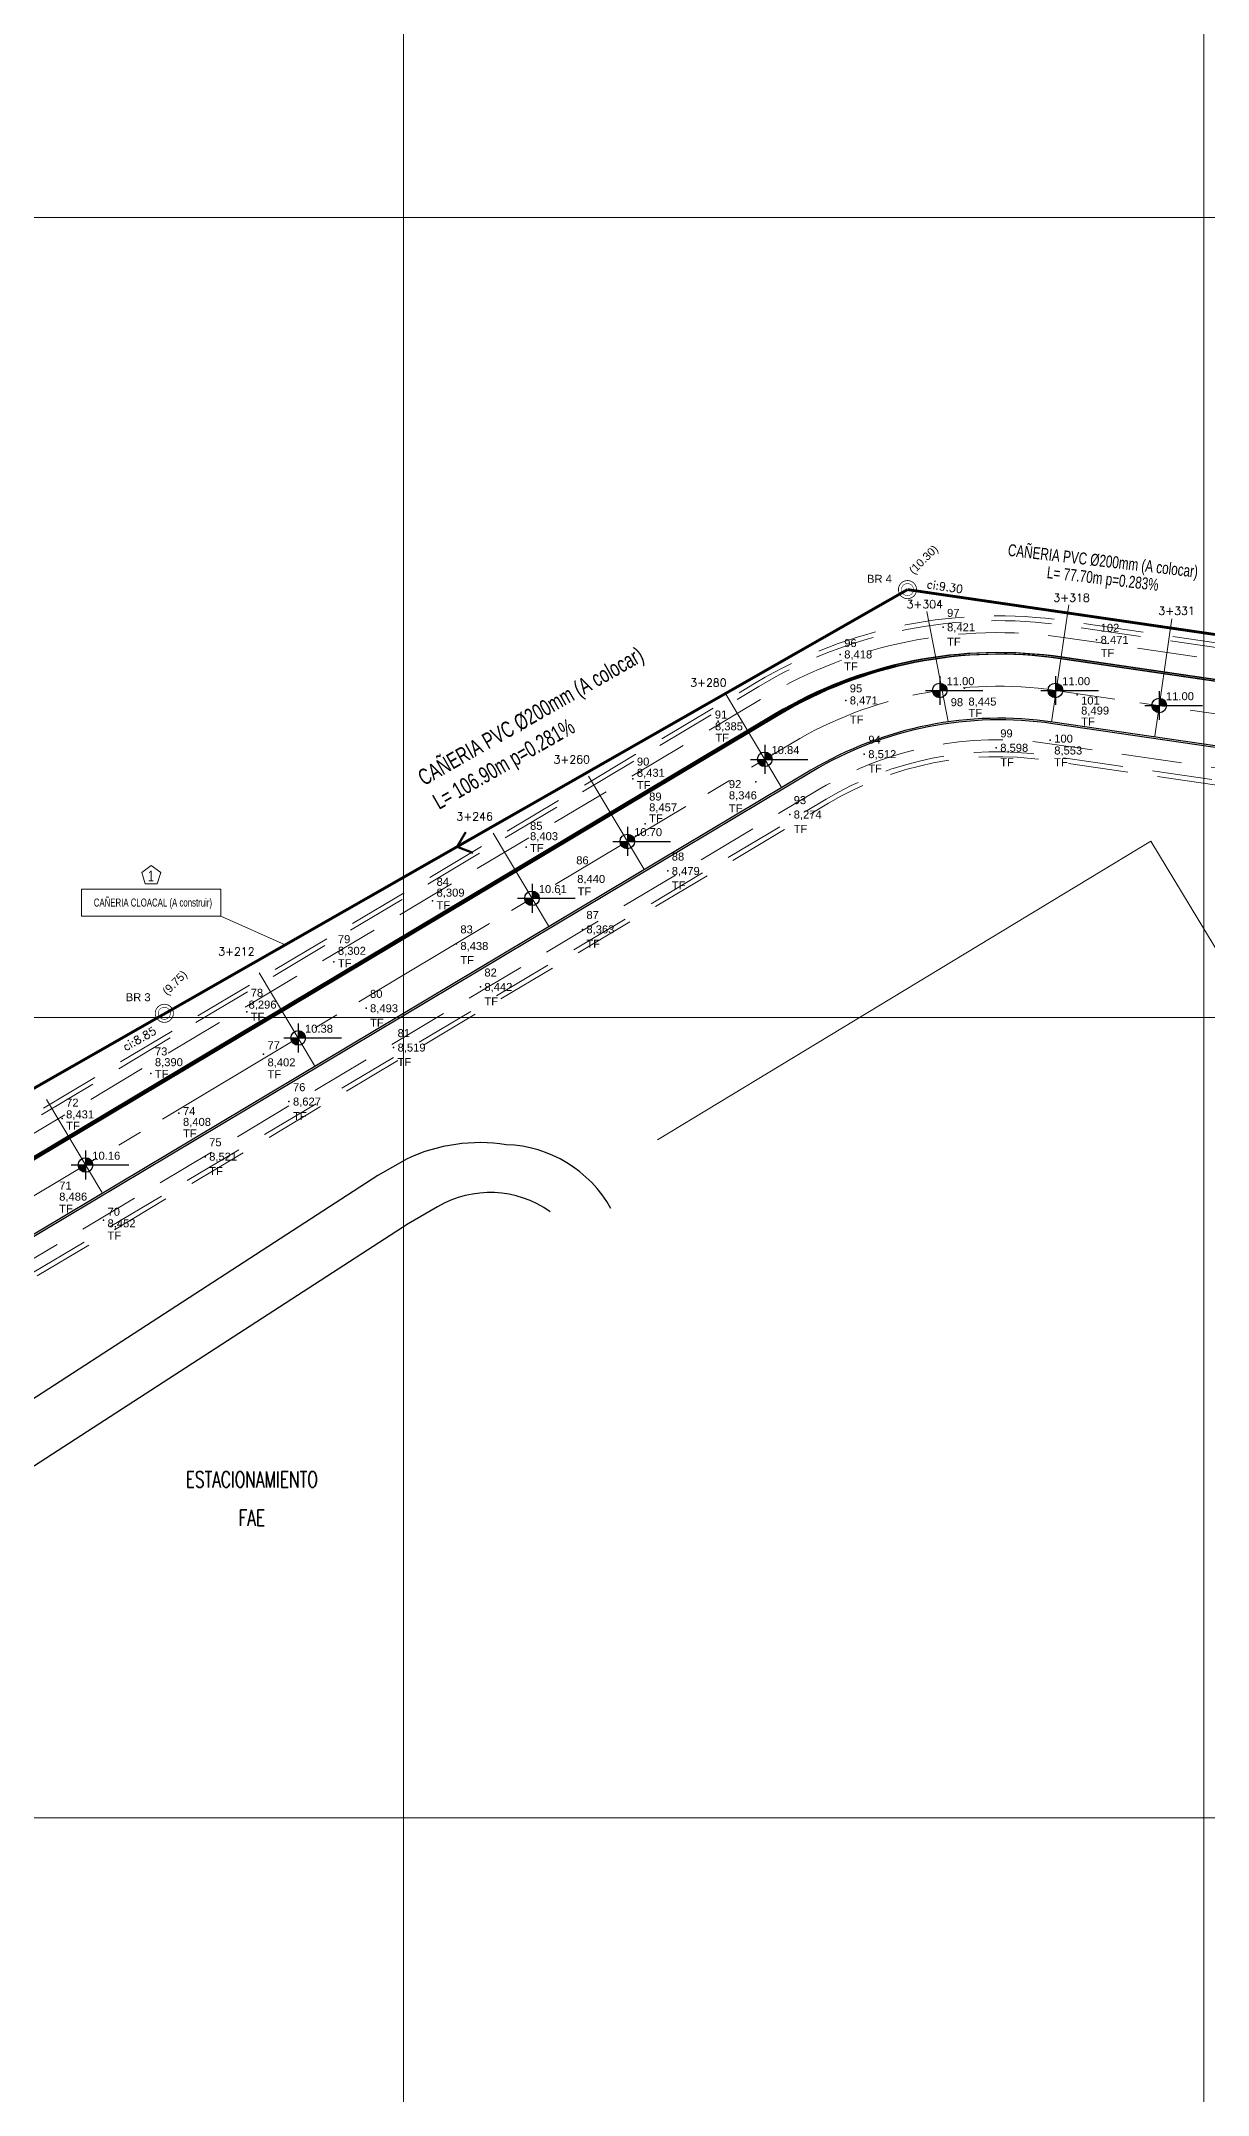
# Model space of a CAD drawing. Header units: millimetres. Extents: x 553474 to 556484, y 6145926 to 6146600.
# Drawn here: x 553754.7 to 553900.5, y 6146165.4 to 6146422.1 of the extents above; entities that cross this region are included whole.
import ezdxf

# ---------------------------------------------------------------- set-up
doc = ezdxf.new("R2010")
doc.units = ezdxf.units.MM
doc.linetypes.add('CENTER2', pattern=[28.575, 19.05, -3.175, 3.175, -3.175])
doc.linetypes.add('HIDDEN', pattern=[0.375, 0.25, -0.125])
for name, color, linetype in [('1', 1, 'Continuous'), ('4', 4, 'Continuous'), ('ALAMBRADO', 1, 'Continuous'), ('calzada', 2, 'Continuous'), ('COTA INTRADOS', 1, 'Continuous'), ('Cotas de Nivel', 7, 'Continuous'), ('EJE DE ACCESO', 210, 'CENTER2'), ('TERRENO_RA10', 251, 'Continuous'), ('TEXT_100', 3, 'Continuous'), ('Texto', 2, 'Continuous'), ('TEXTOS', 2, 'Continuous'), ('TF', 7, 'Continuous')]:
    doc.layers.add(name, color=color, linetype=linetype)
for name, color, linetype, lineweight in [('8', 8, 'Continuous', 0), ('ARQ_TEXTOS', 2, 'Continuous', 0), ('CLOACAL PVC 160', 10, 'Continuous', 30)]:
    doc.layers.add(name, color=color, linetype=linetype, lineweight=lineweight)
doc.styles.add('COTAS', font='ROMANS.shx', dxfattribs={"width": 0.7, "height": 0.12})
doc.styles.add('L18', font='', dxfattribs={"height": 1.2})
doc.styles.add('ROMANS', font='romans.shx')
doc.styles.get("Standard").update_dxf_attribs({"font": 'arial.ttf'})
doc.styles.add('topografia rev A (17-04-08)$0$Standard', font='txt')
doc.styles.get('L18').set_extended_font_data('@Arial Unicode MS')
doc.linetypes.add('topografia rev A (17-04-08)$0$CERCO', pattern='A,0.5,-0.005,["X",topografia rev A (17-04-08)$0$Standard,S=0.5,R=0,X=-0.1,Y=-0.25],4', length=4.505)

# ---------------------------------------------------------------- blocks, each defined once
blk = doc.blocks.new('POINTNAMEBLOCK')
blk.add_point((0, 0))
for tag, p, height in [('POINT_NUMBER', (0, 0), 5), ('DESCRIPTION', (0, -1), 0.5)]:
    blk.add_attdef(tag, p, '', height=height)
blk = doc.blocks.new('CLOA')
at = {"const_width": 0.1875}
blk.add_lwpolyline([(-2.15625, 0, 1), (2.15625, 0, 1)], format="xyb", close=True, dxfattribs=at)
blk = doc.blocks.new('A2si04')
for points in [[(-6, 0), (18, 0)], [(0, 6), (0, -6)]]:
    blk.add_lwpolyline(points)
at = {"const_width": 3.04}
for points in [[(0, -1.52, -0.414214), (-1.52, 0, -39.753154)], [(1.52, 0, 0.414214), (0, 1.52, 39.753154)]]:
    blk.add_lwpolyline(points, format="xyb", dxfattribs=at)
blk.add_circle((0, 0), 3.04)
for tag, p in [('NIVELTER', (3.53, 0.38)), ('NIVELLOS', (3.53, -3.39))]:
    blk.add_attdef(tag, p, '', height=3)

msp = doc.modelspace()

# ---------------------------------------------------------------- linework, layer by layer
at = {"layer": '1', "lineweight": 25, "flags": 128}
for points in [[(553991.171, 6146328.957), (553882.307, 6146344.851, 0.1725437), (553846.813, 6146337.777), (553699.242, 6146249.625, -0.1354368), (553675.652, 6146243.116), (553596.765, 6146243.116, -0.2642674), (553583.879, 6146250.438), (553582.923, 6146252.041)], [(553991.2, 6146329.155), (553882.336, 6146345.049, 0.1725437), (553846.711, 6146337.948), (553699.14, 6146249.796, -0.1354368), (553675.652, 6146243.316), (553596.765, 6146243.316, -0.2642674), (553584.05, 6146250.54), (553583.125, 6146252.093)], [(553998.581, 6146327.836), (553882.035, 6146344.851, 0.1725437), (553846.542, 6146337.777), (553698.971, 6146249.625, -0.1354368), (553675.381, 6146243.116), (553596.493, 6146243.116, -0.1922378), (553586.163, 6146247.24, -0.1922378)], [(553998.61, 6146328.034), (553882.064, 6146345.049, 0.1725437), (553846.439, 6146337.948), (553698.868, 6146249.796, -0.1354368), (553675.381, 6146243.316), (553596.493, 6146243.316, -0.1922378), (553586.3, 6146247.385, -0.1922378)], [(553997.697, 6146319.92), (553881.151, 6146336.935, 0.1725437), (553850.916, 6146330.909), (553703.345, 6146242.757, -0.1354368), (553675.652, 6146235.116), (553614.127, 6146235.116, 0.5819438), (553603.818, 6146216.973), (553611.435, 6146204.189)], [(553997.668, 6146319.722), (553881.122, 6146336.737, 0.1725437), (553851.018, 6146330.737), (553703.447, 6146242.585, -0.1354368), (553675.652, 6146234.916), (553614.127, 6146234.916, 0.5819438), (553603.99, 6146217.076), (553611.607, 6146204.291)]]:
    msp.add_lwpolyline(points, format="xyb", dxfattribs=at)
at = {"layer": '1', "lineweight": 0, "ltscale": 2, "const_width": 0.28, "flags": 128}
msp.add_lwpolyline([(553807.782, 6146323.19), (553806.692, 6146321.353), (553808.69, 6146320.59)], dxfattribs=at)
at = {"layer": '4', "lineweight": 5}
msp.add_line((553785.238, 6146309.101), (553777.172, 6146312.701), dxfattribs=at)
at = {"layer": '4', "lineweight": 5, "flags": 128}
msp.add_lwpolyline([(553759.788, 6146316.051), (553777.172, 6146316.051), (553777.172, 6146312.701), (553759.788, 6146312.701)], close=True, dxfattribs=at)
at = {"layer": '8', "lineweight": 0}
for p, q in [((553800, 6146600), (553800, 6145926.088)), ((553900, 6146600), (553900, 6145926.088)), ((553495.062, 6146400), (554400, 6146400)), ((553495.062, 6146300), (554400, 6146300)), ((553495.062, 6146200), (554400, 6146200))]:
    msp.add_line(p, q, dxfattribs=at)
at = {"layer": '8', "linetype": 'HIDDEN', "lineweight": 9, "ltscale": 30, "flags": 128}
for points in [[(553999.319, 6146330.457), (553882.425, 6146347.523, 0.1725437), (553845.157, 6146340.095), (553697.586, 6146251.943, -0.1354368), (553675.381, 6146245.816), (553586.54, 6146245.816)], [(553958.904, 6146337.873), (553882.642, 6146349.007, 0.1725437), (553844.388, 6146341.382), (553696.817, 6146253.23, -0.126077), (553676.919, 6146247.344)], [(553959.222, 6146338.433), (553882.729, 6146349.601, 0.1725437), (553844.08, 6146341.897), (553696.509, 6146253.746, -0.1228911), (553677.414, 6146247.966)], [(553997.384, 6146317.197), (553880.49, 6146334.264, 0.1725437), (553852.029, 6146328.591), (553704.458, 6146240.439, -0.1354368), (553675.381, 6146232.416), (553594.507, 6146232.416)], [(553956.678, 6146321.624), (553880.273, 6146332.779, 0.1725437), (553852.798, 6146327.303), (553705.227, 6146239.151, -0.1285215), (553676.963, 6146230.937)], [(553957.29, 6146320.929), (553880.186, 6146332.186, 0.1725437), (553853.106, 6146326.788), (553705.535, 6146238.636, -0.1259246), (553677.58, 6146230.357)]]:
    msp.add_lwpolyline(points, format="xyb", dxfattribs=at)
at = {"layer": 'ALAMBRADO', "linetype": 'topografia rev A (17-04-08)$0$CERCO', "lineweight": 20, "ltscale": 3, "flags": 128}
msp.add_lwpolyline([(553831.756, 6146284.733), (553893.37, 6146322.064), (554038.094, 6146082.898), (554000.109, 6146059.861), (554000.109, 6146021.982), (554342.017, 6146021.982), (554342.017, 6146272.927), (554307.611, 6146307.108), (554088.39, 6146307.108), (554088.39, 6146291.358), (554072.601, 6146291.358)], dxfattribs=at)
at = {"layer": 'calzada', "flags": 128}
for points in [[(553800.463, 6146282.365), (553796.808, 6146280.265)], [(553796.808, 6146280.265), (553745.689, 6146247.159)], [(553804.241, 6146276.335), (553800.586, 6146274.235)], [(553800.586, 6146274.235), (553749.467, 6146241.129)]]:
    msp.add_lwpolyline(points, dxfattribs=at)
at = {"layer": 'calzada'}
for centre, radius, start, end in [((553809.548, 6146262.822), 21.552, 81.18883, 114.93147), ((553812.308, 6146268.522), 15.606, 29.27633, 88.0104), ((553810.825, 6146265.236), 12.905, 54.52307, 120.67715)]:
    msp.add_arc(centre, radius, start, end, dxfattribs=at)
at = {"layer": 'CLOACAL PVC 160', "linetype": 'Continuous', "ltscale": 3, "const_width": 0.35, "flags": 128}
for points in [[(553680.392, 6146249.229), (553862.979, 6146353.495)], [(553862.979, 6146353.495), (553938.293, 6146342.499)]]:
    msp.add_lwpolyline(points, dxfattribs=at)
at = {"layer": 'EJE DE ACCESO', "color": 10, "lineweight": 0, "flags": 128}
for points, elevation in [([(553865.383, 6146350.769), (553868.078, 6146337.004)], 9.193), ([(553883.128, 6146351.583), (553880.987, 6146336.92)], 9.16), ([(553896.011, 6146349.847), (553893.87, 6146335.183)], 9.16), ([(553847.197, 6146328.842), (553840.273, 6146340.432)], 8.91), ([(553818.114, 6146311.476), (553811.191, 6146323.066)], 9.103), ([(553788.901, 6146294.026), (553781.977, 6146305.616)], 8.72), ([(553762.308, 6146278.18), (553755.385, 6146289.77)], 8.77)]:
    msp.add_lwpolyline(points, dxfattribs=dict(at, elevation=elevation))
msp.add_lwpolyline([(554030.242, 6146319.171), (553881.457, 6146340.893, 0.1725437), (553848.593, 6146334.343), (553701.022, 6146246.191, -0.1354368), (553675.381, 6146239.116), (553590.146, 6146239.116)], format="xyb", dxfattribs=at)
msp.add_lwpolyline([(553830.026, 6146318.588), (553823.103, 6146330.178)], dxfattribs=at)
at = {"layer": 'TEXT_100', "color": 2, "lineweight": 5, "flags": 128}
msp.add_lwpolyline([(553768.48, 6146319), (553767.292, 6146318.137), (553767.746, 6146316.74), (553769.214, 6146316.74), (553769.668, 6146318.137)], close=True, dxfattribs=at)

# ---------------------------------------------------------------- block references
at = {"layer": 'CLOACAL PVC 160'}
for p, xscale, yscale, zscale, rotation in [((553862.979, 6146353.495, 11.559), 0.5250000000211901, 0.525000000372529, 0.5250000000000004, 358.9618146073969), ((553862.979, 6146353.495, 11.559), 0.3499999999697033, 0.349999999627471, 0.3499999999999996, 358.9618146580933), ((553770.121, 6146300.543), 0.52500000002119, 0.525000000372529, 0.525, 358.9618146073969), ((553770.121, 6146300.543), 0.3499999999697033, 0.349999999627471, 0.35, 358.9618146580933)]:
    msp.add_blockref('CLOA', p, dxfattribs=dict(at, xscale=xscale, yscale=yscale, zscale=zscale, rotation=rotation))
at = {"layer": 'Cotas de Nivel'}
ref = msp.add_blockref('A2si04', (553867.011, 6146340.893), dxfattribs=dict(at, xscale=0.3000000000465661, yscale=0.2999999998137355, zscale=0.3000000000000007))
ref.add_attrib('NIVELTER', '11.00', (553867.856, 6146341.549), dxfattribs={"layer": '0', "height": 1})
ref = msp.add_blockref('A2si04', (553881.457, 6146340.893), dxfattribs=dict(at, xscale=0.3000000000465661, yscale=0.2999999998137355, zscale=0.3000000000000007))
ref.add_attrib('NIVELTER', '11.00', (553882.303, 6146341.549), dxfattribs={"layer": '0', "height": 1})
ref = msp.add_blockref('A2si04', (553894.43, 6146339.014, 9.16), dxfattribs=dict(at, xscale=0.3000000000465661, yscale=0.2999999998137355, zscale=0.3000000000000007))
ref.add_attrib('NIVELTER', '11.00', (553895.275, 6146339.67, 9.16), dxfattribs={"layer": '0', "height": 1})
ref = msp.add_blockref('A2si04', (553845.142, 6146332.281, 8.91), dxfattribs=dict(at, xscale=0.3000000000465661, yscale=0.2999999998137355, zscale=0.3000000000000007))
ref.add_attrib('NIVELTER', '10.84', (553845.987, 6146332.937, 8.91), dxfattribs={"layer": '0', "height": 1})
ref = msp.add_blockref('A2si04', (553827.973, 6146322.025), dxfattribs=dict(at, xscale=0.3000000000465661, yscale=0.2999999998137355, zscale=0.3000000000000007))
ref.add_attrib('NIVELTER', '10.70', (553828.818, 6146322.681), dxfattribs={"layer": '0', "height": 1})
ref = msp.add_blockref('A2si04', (553816.062, 6146314.91, 9.103), dxfattribs=dict(at, xscale=0.3000000000465661, yscale=0.2999999998137355, zscale=0.3000000000000007))
ref.add_attrib('NIVELTER', '10.61', (553816.908, 6146315.566, 9.103), dxfattribs={"layer": '0', "height": 1})
ref = msp.add_blockref('A2si04', (553786.849, 6146297.46, 8.72), dxfattribs=dict(at, xscale=0.3000000000465661, yscale=0.2999999998137355, zscale=0.3000000000000007))
ref.add_attrib('NIVELTER', '10.38', (553787.695, 6146298.116, 8.72), dxfattribs={"layer": '0', "height": 1})
ref = msp.add_blockref('A2si04', (553760.274, 6146281.585, 8.77), dxfattribs=dict(at, xscale=0.3000000000465661, yscale=0.2999999998137355, zscale=0.3000000000000007))
ref.add_attrib('NIVELTER', '10.16', (553761.12, 6146282.241, 8.77), dxfattribs={"layer": '0', "height": 1})
at = {"layer": 'TF'}
ref = msp.add_blockref('POINTNAMEBLOCK', (553867.424, 6146348.782, -1.375), dxfattribs=dict(at, xscale=2, yscale=2, zscale=2))
ref.add_attrib('POINT_NUMBER', '97', (553867.924, 6146350.082, -1.375), dxfattribs={"height": 1})
ref.add_attrib('ELEVATION', '8,421', (553867.924, 6146348.282, -1.375), dxfattribs={"height": 1})
ref.add_attrib('DESCRIPTION', 'TF', (553867.924, 6146346.482, -1.375), dxfattribs={"height": 1})
ref = msp.add_blockref('POINTNAMEBLOCK', (553886.612, 6146347.211, -1.351), dxfattribs=dict(at, xscale=2, yscale=2, zscale=2))
ref.add_attrib('POINT_NUMBER', '102', (553887.112, 6146348.219, -1.351), dxfattribs={"height": 1})
ref.add_attrib('ELEVATION', '8.471', (553887.112, 6146346.711, -1.351), dxfattribs={"height": 1})
ref.add_attrib('DESCRIPTION', 'TF', (553887.112, 6146345.09, -1.351), dxfattribs={"height": 1})
ref = msp.add_blockref('POINTNAMEBLOCK', (553854.573, 6146345.389, -1.378), dxfattribs=dict(at, xscale=2, yscale=2, zscale=2))
ref.add_attrib('POINT_NUMBER', '96', (553855.073, 6146346.312, -1.378), dxfattribs={"height": 1})
ref.add_attrib('ELEVATION', '8,418', (553855.073, 6146344.889, -1.378), dxfattribs={"height": 1})
ref.add_attrib('DESCRIPTION', 'TF', (553855.073, 6146343.389, -1.378), dxfattribs={"height": 1})
ref = msp.add_blockref('POINTNAMEBLOCK', (553855.269, 6146339.645, -1.325), dxfattribs=dict(at, xscale=2, yscale=2, zscale=2))
ref.add_attrib('POINT_NUMBER', '95', (553855.769, 6146340.651, -1.325), dxfattribs={"height": 1})
ref.add_attrib('ELEVATION', '8,471', (553855.769, 6146339.145, -1.325), dxfattribs={"height": 1})
ref.add_attrib('DESCRIPTION', 'TF', (553855.769, 6146336.752, -1.325), dxfattribs={"height": 1})
ref = msp.add_blockref('POINTNAMEBLOCK', (553870.095, 6146341.16, -1.351), dxfattribs=dict(at, xscale=2, yscale=2, zscale=2))
ref.add_attrib('POINT_NUMBER', '98', (553868.374, 6146338.921, -1.351), dxfattribs={"height": 1})
ref.add_attrib('ELEVATION', '8,445', (553870.595, 6146339, -1.351), dxfattribs={"height": 1})
ref.add_attrib('DESCRIPTION', 'TF', (553870.595, 6146337.586, -1.351), dxfattribs={"height": 1})
ref = msp.add_blockref('POINTNAMEBLOCK', (553884.174, 6146340.325, -1.351), dxfattribs=dict(at, xscale=2, yscale=2, zscale=2))
ref.add_attrib('POINT_NUMBER', '101', (553884.674, 6146339.133, -1.351), dxfattribs={"height": 1})
ref.add_attrib('ELEVATION', '8,499', (553884.674, 6146337.879, -1.351), dxfattribs={"height": 1})
ref.add_attrib('DESCRIPTION', 'TF', (553884.674, 6146336.507, -1.351), dxfattribs={"height": 1})
ref = msp.add_blockref('POINTNAMEBLOCK', (553839.308, 6146337.059, -1.411), dxfattribs=dict(at, xscale=2, yscale=2, zscale=2))
ref.add_attrib('POINT_NUMBER', '91', (553838.904, 6146337.382, -1.411), dxfattribs={"height": 1})
ref.add_attrib('ELEVATION', '8,385', (553838.92, 6146335.908, -1.411), dxfattribs={"height": 1})
ref.add_attrib('DESCRIPTION', 'TF', (553838.968, 6146334.483, -1.411), dxfattribs={"height": 1})
ref = msp.add_blockref('POINTNAMEBLOCK', (553857.58, 6146332.929, -1.284), dxfattribs=dict(at, xscale=2, yscale=2, zscale=2))
ref.add_attrib('POINT_NUMBER', '94', (553858.08, 6146334.229, -1.284), dxfattribs={"height": 1})
ref.add_attrib('ELEVATION', '8,512', (553858.08, 6146332.429, -1.284), dxfattribs={"height": 1})
ref.add_attrib('DESCRIPTION', 'TF', (553858.08, 6146330.629, -1.284), dxfattribs={"height": 1})
ref = msp.add_blockref('POINTNAMEBLOCK', (553874.069, 6146333.725, -1.198), dxfattribs=dict(at, xscale=2, yscale=2, zscale=2))
ref.add_attrib('POINT_NUMBER', '99', (553874.569, 6146335.025, -1.198), dxfattribs={"height": 1})
ref.add_attrib('ELEVATION', '8,598', (553874.569, 6146333.225, -1.198), dxfattribs={"height": 1})
ref.add_attrib('DESCRIPTION', 'TF', (553874.569, 6146331.425, -1.198), dxfattribs={"height": 1})
ref = msp.add_blockref('POINTNAMEBLOCK', (553880.813, 6146334.669, -1.243), dxfattribs=dict(at, xscale=2, yscale=2, zscale=2))
ref.add_attrib('POINT_NUMBER', '100', (553881.313, 6146334.37, -1.243), dxfattribs={"height": 1})
ref.add_attrib('ELEVATION', '8,553', (553881.313, 6146332.887, -1.243), dxfattribs={"height": 1})
ref.add_attrib('DESCRIPTION', 'TF', (553881.313, 6146331.415, -1.243), dxfattribs={"height": 1})
ref = msp.add_blockref('POINTNAMEBLOCK', (553828.666, 6146329.829, -1.365), dxfattribs=dict(at, xscale=2, yscale=2, zscale=2))
ref.add_attrib('POINT_NUMBER', '90', (553829.166, 6146331.5, -1.365), dxfattribs={"height": 1})
ref.add_attrib('ELEVATION', '8,431', (553829.166, 6146330.099, -1.365), dxfattribs={"height": 1})
ref.add_attrib('DESCRIPTION', 'TF', (553829.166, 6146328.562, -1.365), dxfattribs={"height": 1})
ref = msp.add_blockref('POINTNAMEBLOCK', (553830.198, 6146324.21, -1.339), dxfattribs=dict(at, xscale=2, yscale=2, zscale=2))
ref.add_attrib('POINT_NUMBER', '89', (553830.698, 6146327.128, -1.339), dxfattribs={"height": 1})
ref.add_attrib('ELEVATION', '8,457', (553830.698, 6146325.778, -1.339), dxfattribs={"height": 1})
ref.add_attrib('DESCRIPTION', 'TF', (553830.698, 6146324.414, -1.339), dxfattribs={"height": 1})
ref = msp.add_blockref('POINTNAMEBLOCK', (553844.044, 6146329.488, -1.45), dxfattribs=dict(at, xscale=2, yscale=2, zscale=2))
ref.add_attrib('POINT_NUMBER', '92', (553840.662, 6146328.683), dxfattribs={"height": 1})
ref.add_attrib('ELEVATION', '8,346', (553840.662, 6146327.285), dxfattribs={"height": 1})
ref.add_attrib('DESCRIPTION', 'TF', (553840.662, 6146325.659), dxfattribs={"height": 1})
ref = msp.add_blockref('POINTNAMEBLOCK', (553848.261, 6146325.384, -1.522), dxfattribs=dict(at, xscale=2, yscale=2, zscale=2))
ref.add_attrib('POINT_NUMBER', '93', (553848.761, 6146326.684, -1.522), dxfattribs={"height": 1})
ref.add_attrib('ELEVATION', '8,274', (553848.761, 6146324.884, -1.522), dxfattribs={"height": 1})
ref.add_attrib('DESCRIPTION', 'TF', (553848.761, 6146323.084, -1.522), dxfattribs={"height": 1})
ref = msp.add_blockref('POINTNAMEBLOCK', (553815.316, 6146321.315, -1.393), dxfattribs=dict(at, xscale=2, yscale=2, zscale=2))
ref.add_attrib('POINT_NUMBER', '85', (553815.816, 6146323.472, -1.393), dxfattribs={"height": 1})
ref.add_attrib('ELEVATION', '8,403', (553815.816, 6146322.177, -1.393), dxfattribs={"height": 1})
ref.add_attrib('DESCRIPTION', 'TF', (553815.816, 6146320.706, -1.393), dxfattribs={"height": 1})
ref = msp.add_blockref('POINTNAMEBLOCK', (553819.52, 6146315.421, -1.356), dxfattribs=dict(at, xscale=2, yscale=2, zscale=2))
ref.add_attrib('POINT_NUMBER', '86', (553821.587, 6146319.165, -1.356), dxfattribs={"height": 1})
ref.add_attrib('ELEVATION', '8,440', (553821.708, 6146316.833, -1.356), dxfattribs={"height": 1})
ref.add_attrib('DESCRIPTION', 'TF', (553821.758, 6146315.266, -1.356), dxfattribs={"height": 1})
ref = msp.add_blockref('POINTNAMEBLOCK', (553833.025, 6146318.327, -1.317), dxfattribs=dict(at, xscale=2, yscale=2, zscale=2))
ref.add_attrib('POINT_NUMBER', '88', (553833.525, 6146319.627, -1.317), dxfattribs={"height": 1})
ref.add_attrib('ELEVATION', '8,479', (553833.525, 6146317.827, -1.317), dxfattribs={"height": 1})
ref.add_attrib('DESCRIPTION', 'TF', (553833.525, 6146316.027, -1.317), dxfattribs={"height": 1})
ref = msp.add_blockref('POINTNAMEBLOCK', (553803.635, 6146314.593, -1.487), dxfattribs=dict(at, xscale=2, yscale=2, zscale=2))
ref.add_attrib('POINT_NUMBER', '84', (553804.135, 6146316.475, -1.487), dxfattribs={"height": 1})
ref.add_attrib('ELEVATION', '8,309', (553804.135, 6146315.123, -1.487), dxfattribs={"height": 1})
ref.add_attrib('DESCRIPTION', 'TF', (553804.135, 6146313.554, -1.487), dxfattribs={"height": 1})
ref = msp.add_blockref('POINTNAMEBLOCK', (553822.358, 6146311.028, -1.433), dxfattribs=dict(at, xscale=2, yscale=2, zscale=2))
ref.add_attrib('POINT_NUMBER', '87', (553822.858, 6146312.328, -1.433), dxfattribs={"height": 1})
ref.add_attrib('ELEVATION', '8,363', (553822.858, 6146310.528, -1.433), dxfattribs={"height": 1})
ref.add_attrib('DESCRIPTION', 'TF', (553822.858, 6146308.728, -1.433), dxfattribs={"height": 1})
ref = msp.add_blockref('POINTNAMEBLOCK', (553791.31, 6146306.957, -1.494), dxfattribs=dict(at, xscale=2, yscale=2, zscale=2))
ref.add_attrib('POINT_NUMBER', '79', (553791.81, 6146309.305, -1.494), dxfattribs={"height": 1})
ref.add_attrib('ELEVATION', '8,302', (553791.81, 6146307.851, -1.494), dxfattribs={"height": 1})
ref.add_attrib('DESCRIPTION', 'TF', (553791.81, 6146306.304, -1.494), dxfattribs={"height": 1})
ref = msp.add_blockref('POINTNAMEBLOCK', (553806.611, 6146309.226, -1.358), dxfattribs=dict(at, xscale=2, yscale=2, zscale=2))
ref.add_attrib('POINT_NUMBER', '83', (553807.111, 6146310.526, -1.358), dxfattribs={"height": 1})
ref.add_attrib('ELEVATION', '8,438', (553807.111, 6146308.445, -1.358), dxfattribs={"height": 1})
ref.add_attrib('DESCRIPTION', 'TF', (553807.111, 6146306.686, -1.358), dxfattribs={"height": 1})
ref = msp.add_blockref('POINTNAMEBLOCK', (553809.612, 6146303.837, -1.354), dxfattribs=dict(at, xscale=2, yscale=2, zscale=2))
ref.add_attrib('POINT_NUMBER', '82', (553810.112, 6146305.137, -1.354), dxfattribs={"height": 1})
ref.add_attrib('ELEVATION', '8,442', (553810.112, 6146303.337, -1.354), dxfattribs={"height": 1})
ref.add_attrib('DESCRIPTION', 'TF', (553810.112, 6146301.537, -1.354), dxfattribs={"height": 1})
ref = msp.add_blockref('POINTNAMEBLOCK', (553780.416, 6146300.715, -1.5), dxfattribs=dict(at, xscale=2, yscale=2, zscale=2))
ref.add_attrib('POINT_NUMBER', '78', (553780.916, 6146302.607, -1.5), dxfattribs={"height": 1})
ref.add_attrib('ELEVATION', '8,296', (553780.648, 6146301.13, -1.5), dxfattribs={"height": 1})
ref.add_attrib('DESCRIPTION', 'TF', (553780.916, 6146299.61, -1.5), dxfattribs={"height": 1})
ref = msp.add_blockref('POINTNAMEBLOCK', (553795.326, 6146301.17, -1.303), dxfattribs=dict(at, xscale=2, yscale=2, zscale=2))
ref.add_attrib('POINT_NUMBER', '80', (553795.826, 6146302.47, -1.303), dxfattribs={"height": 1})
ref.add_attrib('ELEVATION', '8,493', (553795.826, 6146300.67, -1.303), dxfattribs={"height": 1})
ref.add_attrib('DESCRIPTION', 'TF', (553795.826, 6146298.87, -1.303), dxfattribs={"height": 1})
ref = msp.add_blockref('POINTNAMEBLOCK', (553782.511, 6146295.412, -1.394), dxfattribs=dict(at, xscale=2, yscale=2, zscale=2))
ref.add_attrib('POINT_NUMBER', '77', (553783.011, 6146296.056, -1.394), dxfattribs={"height": 1})
ref.add_attrib('ELEVATION', '8,402', (553783.011, 6146293.911, -1.394), dxfattribs={"height": 1})
ref.add_attrib('DESCRIPTION', 'TF', (553783.011, 6146292.428, -1.394), dxfattribs={"height": 1})
ref = msp.add_blockref('POINTNAMEBLOCK', (553798.765, 6146296.259, -1.277), dxfattribs=dict(at, xscale=2, yscale=2, zscale=2))
ref.add_attrib('POINT_NUMBER', '81', (553799.265, 6146297.559, -1.277), dxfattribs={"height": 1})
ref.add_attrib('ELEVATION', '8,519', (553799.265, 6146295.759, -1.277), dxfattribs={"height": 1})
ref.add_attrib('DESCRIPTION', 'TF', (553799.265, 6146293.959, -1.277), dxfattribs={"height": 1})
ref = msp.add_blockref('POINTNAMEBLOCK', (553768.442, 6146293.001, -1.406), dxfattribs=dict(at, xscale=2, yscale=2, zscale=2))
ref.add_attrib('POINT_NUMBER', '73', (553768.942, 6146295.274, -1.406), dxfattribs={"height": 1})
ref.add_attrib('ELEVATION', '8,390', (553768.942, 6146293.932, -1.406), dxfattribs={"height": 1})
ref.add_attrib('DESCRIPTION', 'TF', (553768.942, 6146292.469, -1.406), dxfattribs={"height": 1})
ref = msp.add_blockref('POINTNAMEBLOCK', (553785.693, 6146289.506, -1.169), dxfattribs=dict(at, xscale=2, yscale=2, zscale=2))
ref.add_attrib('POINT_NUMBER', '76', (553786.193, 6146290.806, -1.169), dxfattribs={"height": 1})
ref.add_attrib('ELEVATION', '8,627', (553786.193, 6146289.006, -1.169), dxfattribs={"height": 1})
ref.add_attrib('DESCRIPTION', 'TF', (553786.193, 6146287.206, -1.169), dxfattribs={"height": 1})
ref = msp.add_blockref('POINTNAMEBLOCK', (553757.346, 6146287.382, -1.365), dxfattribs=dict(at, xscale=2, yscale=2, zscale=2))
ref.add_attrib('POINT_NUMBER', '72', (553757.846, 6146288.867, -1.365), dxfattribs={"height": 1})
ref.add_attrib('ELEVATION', '8,431', (553757.846, 6146287.406, -1.365), dxfattribs={"height": 1})
ref.add_attrib('DESCRIPTION', 'TF', (553757.846, 6146285.984, -1.365), dxfattribs={"height": 1})
ref = msp.add_blockref('POINTNAMEBLOCK', (553771.952, 6146288.057, -1.388), dxfattribs=dict(at, xscale=2, yscale=2, zscale=2))
ref.add_attrib('POINT_NUMBER', '74', (553772.452, 6146287.821, -1.388), dxfattribs={"height": 1})
ref.add_attrib('ELEVATION', '8,408', (553772.452, 6146286.47, -1.388), dxfattribs={"height": 1})
ref.add_attrib('DESCRIPTION', 'TF', (553772.452, 6146285.019, -1.388), dxfattribs={"height": 1})
ref = msp.add_blockref('POINTNAMEBLOCK', (553775.223, 6146282.621, -1.275), dxfattribs=dict(at, xscale=2, yscale=2, zscale=2))
ref.add_attrib('POINT_NUMBER', '75', (553775.723, 6146283.921, -1.275), dxfattribs={"height": 1})
ref.add_attrib('ELEVATION', '8,521', (553775.723, 6146282.121, -1.275), dxfattribs={"height": 1})
ref.add_attrib('DESCRIPTION', 'TF', (553775.723, 6146280.321, -1.275), dxfattribs={"height": 1})
ref = msp.add_blockref('POINTNAMEBLOCK', (553760.239, 6146281.757, -1.31), dxfattribs=dict(at, xscale=2, yscale=2, zscale=2))
ref.add_attrib('POINT_NUMBER', '71', (553756.982, 6146278.505, -1.31), dxfattribs={"height": 1})
ref.add_attrib('ELEVATION', '8,486', (553756.982, 6146277.13, -1.31), dxfattribs={"height": 1})
ref.add_attrib('DESCRIPTION', 'TF', (553756.982, 6146275.629, -1.31), dxfattribs={"height": 1})
ref = msp.add_blockref('POINTNAMEBLOCK', (553762.523, 6146274.706, -1.344), dxfattribs=dict(at, xscale=2, yscale=2, zscale=2))
ref.add_attrib('POINT_NUMBER', '70', (553763.023, 6146275.237, -1.344), dxfattribs={"height": 1})
ref.add_attrib('ELEVATION', '8,452', (553763.023, 6146273.786, -1.344), dxfattribs={"height": 1})
ref.add_attrib('DESCRIPTION', 'TF', (553763.023, 6146272.266, -1.344), dxfattribs={"height": 1})

# ---------------------------------------------------------------- texts
at = {"layer": 'ARQ_TEXTOS', "width": 0.7}
for s, height, rotation, p in [('CAÑERIA PVC Ø200mm (A colocar)', 1.5, 353.40737, (553875.459, 6146357.721)), ('L= 77.70m p=0.283%%%', 1.5, 353.40737, (553880.335, 6146354.941)), ('CAÑERIA PVC Ø200mm (A colocar)', 2, 29.72859, (553802.56, 6146328.928)), ('L= 106.90m p=0.281%%%', 2, 29.72859, (553804.432, 6146325.945))]:
    msp.add_text(s, height=height, rotation=rotation, dxfattribs=at).set_placement(p)
at = {"layer": 'ARQ_TEXTOS', "color": 3, "width": 0.7}
msp.add_text('1', height=1.333, dxfattribs=at).set_placement((553768.075, 6146317.031))
at = {"layer": 'ARQ_TEXTOS', "width": 0.7}
msp.add_text('CAÑERIA CLOACAL (A construir)', height=1, dxfattribs=at).set_placement((553761.305, 6146313.882))
at = {"layer": 'COTA INTRADOS', "color": 5, "style": 'ROMANS'}
for s, rotation, p in [('ci:9.30', 351.69342, (553865.332, 6146353.688)), ('ci:8.85', 29.72859, (553765.289, 6146295.795))]:
    msp.add_text(s, height=1, rotation=rotation, dxfattribs=at).set_placement(p)
at = {"layer": 'TERRENO_RA10', "color": 3, "char_height": 1, "attachment_point": 1, "style": 'ROMANS'}
for s, insert in [('3+304', (553862.862, 6146352.165, 17.923)), ('3+318', (553881.209, 6146352.983, 17.89)), ('3+331', (553894.332, 6146351.347)), ('3+280', (553835.827, 6146342.366, 17.64)), ('3+260', (553818.758, 6146332.768, 8.73)), ('3+246', (553806.625, 6146325.645, 17.833)), ('3+212', (553776.85, 6146308.767, 17.45))]:
    msp.add_mtext(s, dxfattribs=dict(at, insert=insert))
at = {"layer": 'Texto', "char_height": 2, "width": 86.37222, "attachment_point": 5, "style": 'COTAS'}
for s, insert in [('{\\C0;ESTACIONAMIENTO}', (553781.053, 6146242.286)), ('{\\C0;FAE}', (553781.053, 6146237.467))]:
    msp.add_mtext(s, dxfattribs=dict(at, insert=insert))
at = {"layer": 'TEXTOS', "style": 'L18'}
for s, p in [('(10.30)', (553863.759, 6146355.337)), ('(9.75)', (553770.477, 6146302.722))]:
    msp.add_text(s, height=1, rotation=45, dxfattribs=at).set_placement(p)
for s, p in [('BR 4', (553857.921, 6146354.342, 11.559)), ('BR 3', (553765.301, 6146302.05))]:
    msp.add_text(s, height=1, dxfattribs=at).set_placement(p)

doc.saveas('drawing.dxf')
